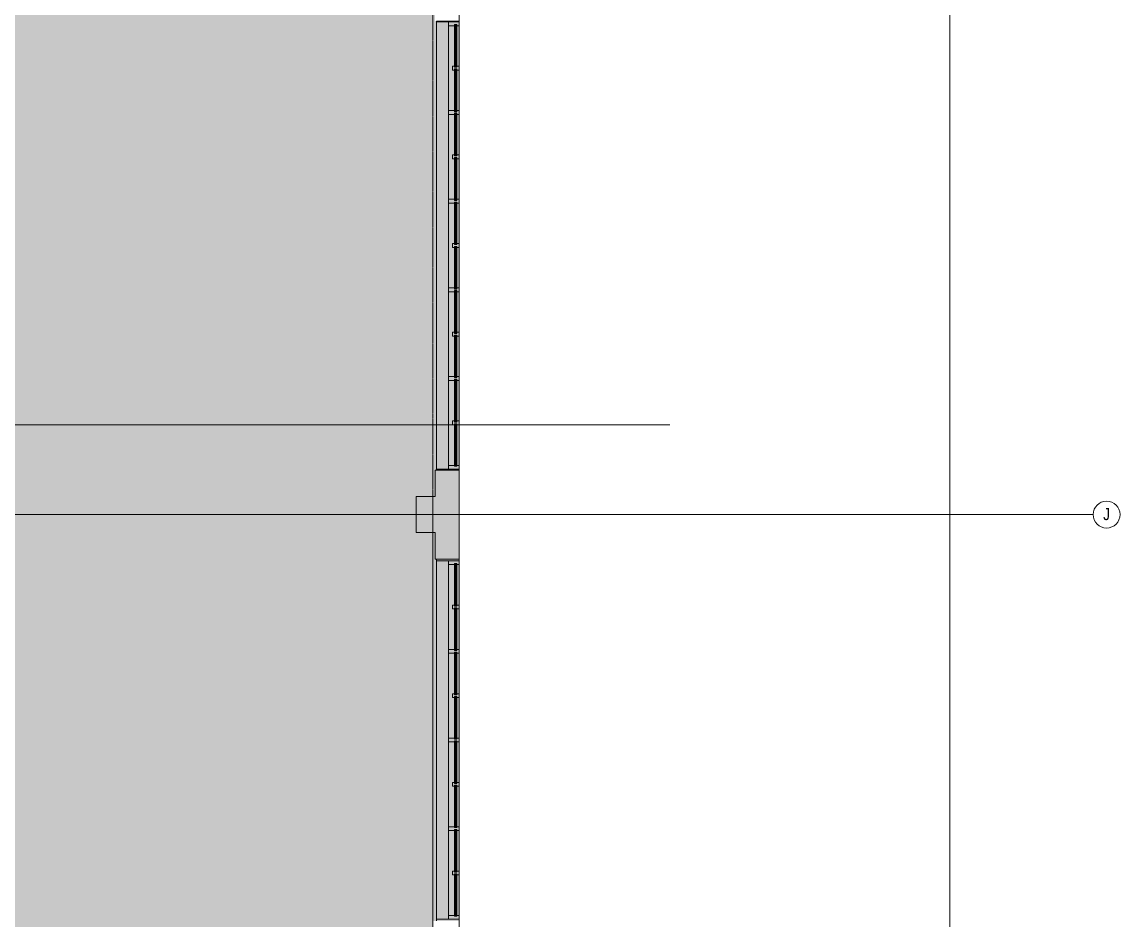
# Model space of a CAD drawing. Header units: inches. Extents: x -4451 to 2809, y -40 to 2719.
# Drawn here: x -627 to 107, y 1084 to 1684 of the extents above; entities that cross this region are included whole.
import ezdxf

# ---------------------------------------------------------------- set-up
doc = ezdxf.new("R2010")
doc.units = ezdxf.units.IN
doc.header["$MEASUREMENT"] = 0
doc.linetypes.add('IMPORT-CENTER2', pattern=[1.6875, 1.125, -0.1875, 0.1875, -0.1875])
doc.linetypes.add('IMPORT-CENTER2 _2_', pattern=[1.125, 0.75, -0.125, 0.125, -0.125])
for name, color, linetype, lineweight in [('7th Floor_dwg', 8, 'Continuous', 9), ('A-Bldg-Patt', 7, 'Continuous', 9), ('A-DETL-GENF', 92, 'Continuous', 9), ('A-DETL-THIN', 151, 'Continuous', 9), ('A-Glaz-Bldg', 7, 'Continuous', 9), ('A-Grid', 7, 'IMPORT-CENTER2', 9), ('A-Grid-Iden', 7, 'Continuous', 9), ('A-Wall-Bldg', 7, 'Continuous', 9), ('A-WALL-PATT', 111, 'Continuous', 18), ('core model_dwg', 8, 'Continuous', 9)]:
    doc.layers.add(name, color=color, linetype=linetype, lineweight=lineweight)
doc.styles.add('Arial', font='arial.ttf', dxfattribs={"width": 0.8, "height": 8})

# ---------------------------------------------------------------- blocks, each defined once
blk = doc.blocks.new('7th Floor_dwg-6970059-Level 07 DEMOLITION PLAN')
at = {"layer": 'A-Bldg-Patt'}
blk.add_hatch(color=256, dxfattribs=at).paths.add_polyline_path([(-334.47, 1325.08), (-334.47, 1384.71), (-350.47, 1384.71), (-350.47, 1366.9), (-363.09, 1366.9), (-363.09, 1342.9), (-350.47, 1342.9), (-350.47, 1325.08)], flags=0)
at = {"layer": 'A-Glaz-Bldg'}
for p, q in [((-349.47, 1385.34), (-349.47, 1684.46)), ((-341.47, 1387.83), (-341.47, 1681.97)), ((-337.09, 1682.72), (-337.09, 1654.12)), ((-336.34, 1682.72), (-336.34, 1654.12)), ((-334.47, 1385.34), (-334.47, 1684.46)), ((-337.09, 1624.39), (-337.09, 1652.99)), ((-336.34, 1624.39), (-336.34, 1652.99)), ((-337.09, 1623.39), (-337.09, 1594.79)), ((-336.34, 1623.39), (-336.34, 1594.79)), ((-337.09, 1565.07), (-337.09, 1593.67)), ((-336.34, 1565.07), (-336.34, 1593.67)), ((-337.09, 1535.47), (-337.09, 1564)), ((-336.34, 1535.47), (-336.34, 1564)), ((-337.09, 1505.74), (-337.09, 1534.34)), ((-336.34, 1505.74), (-336.34, 1534.34)), ((-337.09, 1476.14), (-337.09, 1504.74)), ((-336.34, 1476.14), (-336.34, 1504.74)), ((-337.09, 1446.66), (-337.09, 1475.01)), ((-336.34, 1446.66), (-336.34, 1475.01)), ((-337.09, 1416.81), (-337.09, 1445.41)), ((-336.34, 1416.81), (-336.34, 1445.41)), ((-337.09, 1387.33), (-337.09, 1415.68)), ((-336.34, 1387.33), (-336.34, 1415.68)), ((-349.47, 1084.18), (-349.47, 1323.99)), ((-341.47, 1086.68), (-341.47, 1321.49)), ((-337.09, 1322.24), (-337.09, 1293.64)), ((-336.34, 1322.24), (-336.34, 1293.64)), ((-334.47, 1084.18), (-334.47, 1323.99)), ((-337.09, 1263.91), (-337.09, 1292.51)), ((-336.34, 1263.91), (-336.34, 1292.51)), ((-337.09, 1234.31), (-337.09, 1262.85)), ((-336.34, 1234.31), (-336.34, 1262.85)), ((-337.09, 1204.58), (-337.09, 1233.18)), ((-336.34, 1204.58), (-336.34, 1233.18)), ((-337.09, 1174.98), (-337.09, 1203.58)), ((-336.34, 1174.98), (-336.34, 1203.58)), ((-337.09, 1145.51), (-337.09, 1173.86)), ((-336.34, 1145.51), (-336.34, 1173.86)), ((-337.09, 1115.66), (-337.09, 1144.26)), ((-336.34, 1115.66), (-336.34, 1144.26)), ((-337.09, 1086.18), (-337.09, 1114.53)), ((-336.34, 1086.18), (-336.34, 1114.53))]:
    blk.add_line(p, q, dxfattribs=at)
at = {"layer": 'A-Glaz-Bldg', "flags": 128}
for points in [[(-334.47, 1681.97), (-334.47, 1684.47), (-341.47, 1684.47), (-341.47, 1681.97), (-337.47, 1681.97)], [(-335.97, 1654.12), (-335.97, 1682.72), (-337.47, 1682.72), (-337.47, 1654.12)], [(-334.47, 1387.83), (-334.47, 1681.97), (-335.97, 1681.97)], [(-337.47, 1652.26), (-337.47, 1652.99), (-335.97, 1652.99), (-335.97, 1652.31), (-334.47, 1652.31), (-334.47, 1654.81), (-335.97, 1654.81), (-335.97, 1654.12), (-337.47, 1654.12), (-337.47, 1654.81), (-338.88, 1654.81), (-338.88, 1652.31), (-337.47, 1652.31)], [(-335.97, 1652.99), (-335.97, 1624.39), (-337.47, 1624.39), (-337.47, 1652.99)], [(-337.47, 1625.14), (-341.47, 1625.14), (-341.47, 1622.64), (-337.47, 1622.64), (-337.47, 1623.33), (-335.97, 1623.33), (-335.97, 1622.64), (-334.47, 1622.64), (-334.47, 1625.14), (-335.97, 1625.14)], [(-335.97, 1594.79), (-335.97, 1623.39), (-337.47, 1623.39), (-337.47, 1594.79)], [(-337.47, 1592.93), (-337.47, 1593.67), (-335.97, 1593.67), (-335.97, 1592.98), (-334.47, 1592.98), (-334.47, 1595.48), (-335.97, 1595.48), (-335.97, 1594.79), (-337.47, 1594.79), (-337.47, 1595.48), (-338.88, 1595.48), (-338.88, 1592.98), (-337.47, 1592.98)], [(-335.97, 1593.67), (-335.97, 1565.07), (-337.47, 1565.07), (-337.47, 1593.67)], [(-337.47, 1565.82), (-341.47, 1565.82), (-341.47, 1563.32), (-337.47, 1563.32), (-337.47, 1564), (-335.97, 1564), (-335.97, 1563.32), (-334.47, 1563.32), (-334.47, 1565.82), (-335.97, 1565.82)], [(-335.97, 1564), (-335.97, 1535.47), (-337.47, 1535.47), (-337.47, 1564)], [(-337.47, 1533.65), (-338.88, 1533.65), (-338.88, 1536.15), (-337.47, 1536.15)], [(-337.47, 1536.2), (-337.47, 1535.47), (-335.97, 1535.47), (-335.97, 1536.15), (-334.47, 1536.15), (-334.47, 1533.65), (-335.97, 1533.65), (-335.97, 1534.34), (-337.47, 1534.34), (-337.47, 1533.61)], [(-335.97, 1534.34), (-335.97, 1505.74), (-337.47, 1505.74), (-337.47, 1534.34)], [(-337.47, 1506.49), (-341.47, 1506.49), (-341.47, 1503.99), (-337.47, 1503.99)], [(-335.97, 1503.99), (-334.47, 1503.99), (-334.47, 1506.49), (-335.97, 1506.49)], [(-337.47, 1476.87), (-337.47, 1476.14), (-337.47, 1504.74), (-335.97, 1504.74), (-335.97, 1476.14), (-337.47, 1476.14)], [(-337.47, 1474.32), (-338.88, 1474.32), (-338.88, 1476.82), (-337.47, 1476.82)], [(-337.47, 1474.28), (-337.47, 1475.01), (-335.97, 1475.01), (-335.97, 1474.32), (-334.47, 1474.32), (-334.47, 1476.82), (-335.97, 1476.82), (-335.97, 1476.14)], [(-335.97, 1475.01), (-335.97, 1446.66), (-337.47, 1446.66), (-337.47, 1475.01)], [(-337.47, 1447.16), (-341.47, 1447.16), (-341.47, 1444.66), (-337.47, 1444.66)], [(-335.97, 1444.66), (-334.47, 1444.66), (-334.47, 1447.16), (-335.97, 1447.16)], [(-337.47, 1417.54), (-337.47, 1416.81), (-337.47, 1445.41), (-335.97, 1445.41), (-335.97, 1416.81), (-337.47, 1416.81)], [(-337.47, 1415), (-338.88, 1415), (-338.88, 1417.5), (-337.47, 1417.5)], [(-337.47, 1414.95), (-337.47, 1415.68), (-335.97, 1415.68), (-335.97, 1415), (-334.47, 1415), (-334.47, 1417.5), (-335.97, 1417.5), (-335.97, 1416.81)], [(-335.97, 1415.68), (-335.97, 1387.33), (-337.47, 1387.33), (-337.47, 1415.68)], [(-335.97, 1387.83), (-334.47, 1387.83), (-334.47, 1385.33), (-341.47, 1385.33), (-341.47, 1387.83), (-337.47, 1387.83)], [(-334.47, 1321.49), (-334.47, 1323.99), (-341.47, 1323.99), (-341.47, 1321.49), (-337.47, 1321.49)], [(-335.97, 1293.64), (-335.97, 1322.24), (-337.47, 1322.24), (-337.47, 1293.64)], [(-334.47, 1086.68), (-334.47, 1321.49), (-335.97, 1321.49)], [(-337.47, 1291.83), (-338.88, 1291.83), (-338.88, 1294.33), (-337.47, 1294.33), (-337.47, 1293.64), (-335.97, 1293.64), (-335.97, 1294.33), (-334.47, 1294.33), (-334.47, 1291.83), (-335.97, 1291.83), (-335.97, 1292.51), (-337.47, 1292.51), (-337.47, 1291.78)], [(-335.97, 1292.51), (-335.97, 1263.91), (-337.47, 1263.91), (-337.47, 1292.51)], [(-337.47, 1264.66), (-341.47, 1264.66), (-341.47, 1262.16), (-337.47, 1262.16), (-337.47, 1262.85), (-335.97, 1262.85), (-335.97, 1262.16), (-334.47, 1262.16), (-334.47, 1264.66), (-335.97, 1264.66)], [(-335.97, 1262.85), (-335.97, 1234.31), (-337.47, 1234.31), (-337.47, 1262.85)], [(-337.47, 1232.5), (-338.88, 1232.5), (-338.88, 1235), (-337.47, 1235)], [(-337.47, 1235.04), (-337.47, 1234.31), (-335.97, 1234.31), (-335.97, 1235), (-334.47, 1235), (-334.47, 1232.5), (-335.97, 1232.5), (-335.97, 1233.18), (-337.47, 1233.18), (-337.47, 1232.45)], [(-335.97, 1233.18), (-335.97, 1204.58), (-337.47, 1204.58), (-337.47, 1233.18)], [(-337.47, 1205.33), (-341.47, 1205.33), (-341.47, 1202.83), (-337.47, 1202.83)], [(-335.97, 1202.83), (-334.47, 1202.83), (-334.47, 1205.33), (-335.97, 1205.33)], [(-337.47, 1175.71), (-337.47, 1174.98), (-337.47, 1203.58), (-335.97, 1203.58), (-335.97, 1174.98), (-337.47, 1174.98)], [(-337.47, 1173.17), (-338.88, 1173.17), (-338.88, 1175.67), (-337.47, 1175.67)], [(-337.47, 1173.12), (-337.47, 1173.86), (-335.97, 1173.86), (-335.97, 1173.17), (-334.47, 1173.17), (-334.47, 1175.67), (-335.97, 1175.67), (-335.97, 1174.98)], [(-335.97, 1173.86), (-335.97, 1145.51), (-337.47, 1145.51), (-337.47, 1173.86)], [(-337.47, 1146.01), (-341.47, 1146.01), (-341.47, 1143.51), (-337.47, 1143.51)], [(-335.97, 1143.51), (-334.47, 1143.51), (-334.47, 1146.01), (-335.97, 1146.01)], [(-337.47, 1116.39), (-337.47, 1115.66), (-337.47, 1144.26), (-335.97, 1144.26), (-335.97, 1115.66), (-337.47, 1115.66)], [(-337.47, 1113.84), (-338.88, 1113.84), (-338.88, 1116.34), (-337.47, 1116.34)], [(-337.47, 1113.8), (-337.47, 1114.53), (-335.97, 1114.53), (-335.97, 1113.84), (-334.47, 1113.84), (-334.47, 1116.34), (-335.97, 1116.34), (-335.97, 1115.66)], [(-335.97, 1114.53), (-335.97, 1086.18), (-337.47, 1086.18), (-337.47, 1114.53)], [(-335.97, 1086.68), (-334.47, 1086.68), (-334.47, 1084.18), (-341.47, 1084.18), (-341.47, 1086.68), (-337.47, 1086.68)]]:
    blk.add_lwpolyline(points, dxfattribs=at)
at = {"layer": 'A-Grid'}
for p, q in [((-6.47, 1037.9), (-6.47, 2341.04)), ((-352.09, 1366.9), (-352.09, 1702.9)), ((-193.7, 1414.9), (-733.72, 1414.9)), ((-352.09, 1342.9), (-352.09, 1366.9)), ((-363.09, 1354.9), (-672.38, 1354.9)), ((-334.47, 1354.9), (-363.09, 1354.9)), ((89.38, 1354.9), (-334.47, 1354.9)), ((-352.09, 1083.08), (-352.09, 1342.9))]:
    blk.add_line(p, q, dxfattribs=at)
at = {"layer": 'A-Grid-Iden'}
blk.add_circle((98.38, 1354.9), 9, dxfattribs=at)
at = {"layer": 'A-Wall-Bldg'}
for p, q in [((-334.47, 1384.71), (-350.47, 1384.71)), ((-350.47, 1384.71), (-350.47, 1366.9)), ((-350.47, 1366.9), (-350.47, 1384.71)), ((-350.47, 1384.71), (-334.47, 1384.71)), ((-349.47, 1384.71), (-334.47, 1384.71)), ((-334.47, 1384.71), (-334.47, 1385.34)), ((-334.47, 1384.71), (-334.47, 1325.08)), ((-363.09, 1342.9), (-363.09, 1366.9)), ((-363.09, 1366.9), (-350.47, 1366.9)), ((-363.09, 1366.9), (-363.09, 1342.9)), ((-350.47, 1342.9), (-363.09, 1342.9)), ((-350.47, 1342.9), (-350.47, 1325.08)), ((-350.47, 1325.08), (-350.47, 1342.9)), ((-350.47, 1325.08), (-334.47, 1325.08)), ((-334.47, 1325.08), (-350.47, 1325.08)), ((-334.47, 1325.08), (-349.47, 1325.08)), ((-349.47, 1325.08), (-349.47, 1323.99))]:
    blk.add_line(p, q, dxfattribs=at)
at = {"layer": 'A-Wall-Bldg', "flags": 128}
blk.add_lwpolyline([(-334.47, 1384.71), (-334.47, 1325.08), (-350.47, 1325.08), (-350.47, 1342.9), (-363.09, 1342.9), (-363.09, 1366.9), (-350.47, 1366.9), (-350.47, 1384.71)], close=True, dxfattribs=at)
for points in [[(-363.09, 1342.9), (-350.47, 1342.9), (-350.47, 1325.08), (-334.47, 1325.08), (-334.47, 1384.71)], [(-334.47, 1325.08), (-334.47, 1384.71), (-350.47, 1384.71), (-350.47, 1366.9), (-363.09, 1366.9)], [(-334.47, 1385.34), (-349.47, 1385.34), (-349.47, 1384.71)], [(-350.47, 1366.9), (-363.09, 1366.9), (-363.09, 1342.9), (-350.47, 1342.9)], [(-349.47, 1323.99), (-334.47, 1323.99), (-334.47, 1325.08)], [(-334.47, 1083.08), (-334.47, 1084.18), (-349.47, 1084.18), (-349.47, 1083.08)]]:
    blk.add_lwpolyline(points, dxfattribs=at)
at = {"layer": 'A-WALL-PATT', "color": 7, "lineweight": 9}
for p, q in [((-349.47, 1684.46), (-334.47, 1684.46)), ((-349.47, 1385.34), (-334.47, 1385.34)), ((-349.47, 1384.71), (-334.47, 1384.71)), ((-349.47, 1325.08), (-334.47, 1325.08)), ((-349.47, 1323.99), (-334.47, 1323.99)), ((-349.47, 1084.18), (-334.47, 1084.18))]:
    blk.add_line(p, q, dxfattribs=at)
at = {"layer": 'A-Grid-Iden', "insert": (98.38, 1359.19), "char_height": 8, "width": 5.2887, "attachment_point": 2, "line_spacing_factor": 0.941778, "style": 'Arial'}
blk.add_mtext('J', dxfattribs=at)
blk = doc.blocks.new('core model_dwg_1300 Eye - 5th Floor-6996771-Level 07 DEMOLITION PLAN')
at = {"layer": 'A-Glaz-Bldg'}
for p, q in [((-349.47, 1385.34), (-349.47, 1684.46)), ((-341.47, 1387.83), (-341.47, 1681.97)), ((-337.09, 1682.72), (-337.09, 1654.12)), ((-336.34, 1682.72), (-336.34, 1654.12)), ((-334.47, 1385.34), (-334.47, 1684.46)), ((-337.09, 1624.39), (-337.09, 1652.99)), ((-336.34, 1624.39), (-336.34, 1652.99)), ((-337.09, 1623.39), (-337.09, 1594.79)), ((-336.34, 1623.39), (-336.34, 1594.79)), ((-337.09, 1565.07), (-337.09, 1593.67)), ((-336.34, 1565.07), (-336.34, 1593.67)), ((-337.09, 1535.47), (-337.09, 1564)), ((-336.34, 1535.47), (-336.34, 1564)), ((-337.09, 1505.74), (-337.09, 1534.34)), ((-336.34, 1505.74), (-336.34, 1534.34)), ((-337.09, 1476.14), (-337.09, 1504.74)), ((-336.34, 1476.14), (-336.34, 1504.74)), ((-337.09, 1446.66), (-337.09, 1475.01)), ((-336.34, 1446.66), (-336.34, 1475.01)), ((-337.09, 1416.81), (-337.09, 1445.41)), ((-336.34, 1416.81), (-336.34, 1445.41)), ((-337.09, 1387.33), (-337.09, 1415.68)), ((-336.34, 1387.33), (-336.34, 1415.68)), ((-349.47, 1084.18), (-349.47, 1323.99)), ((-341.47, 1086.68), (-341.47, 1321.49)), ((-337.09, 1322.24), (-337.09, 1293.64)), ((-336.34, 1322.24), (-336.34, 1293.64)), ((-334.47, 1084.18), (-334.47, 1323.99)), ((-337.09, 1263.91), (-337.09, 1292.51)), ((-336.34, 1263.91), (-336.34, 1292.51)), ((-337.09, 1234.31), (-337.09, 1262.85)), ((-336.34, 1234.31), (-336.34, 1262.85)), ((-337.09, 1204.58), (-337.09, 1233.18)), ((-336.34, 1204.58), (-336.34, 1233.18)), ((-337.09, 1174.98), (-337.09, 1203.58)), ((-336.34, 1174.98), (-336.34, 1203.58)), ((-337.09, 1145.51), (-337.09, 1173.86)), ((-336.34, 1145.51), (-336.34, 1173.86)), ((-337.09, 1115.66), (-337.09, 1144.26)), ((-336.34, 1115.66), (-336.34, 1144.26)), ((-337.09, 1086.18), (-337.09, 1114.53)), ((-336.34, 1086.18), (-336.34, 1114.53))]:
    blk.add_line(p, q, dxfattribs=at)
at = {"layer": 'A-Glaz-Bldg', "flags": 128}
for points in [[(-334.47, 1681.97), (-334.47, 1684.47), (-341.47, 1684.47), (-341.47, 1681.97), (-337.47, 1681.97)], [(-335.97, 1654.12), (-335.97, 1682.72), (-337.47, 1682.72), (-337.47, 1654.12)], [(-334.47, 1387.83), (-334.47, 1681.97), (-335.97, 1681.97)], [(-337.47, 1652.26), (-337.47, 1652.99), (-335.97, 1652.99), (-335.97, 1652.31), (-334.47, 1652.31), (-334.47, 1654.81), (-335.97, 1654.81), (-335.97, 1654.12), (-337.47, 1654.12), (-337.47, 1654.81), (-338.88, 1654.81), (-338.88, 1652.31), (-337.47, 1652.31)], [(-335.97, 1652.99), (-335.97, 1624.39), (-337.47, 1624.39), (-337.47, 1652.99)], [(-337.47, 1625.14), (-341.47, 1625.14), (-341.47, 1622.64), (-337.47, 1622.64), (-337.47, 1623.33), (-335.97, 1623.33), (-335.97, 1622.64), (-334.47, 1622.64), (-334.47, 1625.14), (-335.97, 1625.14)], [(-335.97, 1594.79), (-335.97, 1623.39), (-337.47, 1623.39), (-337.47, 1594.79)], [(-337.47, 1592.98), (-338.88, 1592.98), (-338.88, 1595.48), (-337.47, 1595.48), (-337.47, 1594.79), (-335.97, 1594.79), (-335.97, 1595.48), (-334.47, 1595.48), (-334.47, 1592.98), (-335.97, 1592.98), (-335.97, 1593.67), (-337.47, 1593.67), (-337.47, 1592.93)], [(-335.97, 1593.67), (-335.97, 1565.07), (-337.47, 1565.07), (-337.47, 1593.67)], [(-337.47, 1565.82), (-341.47, 1565.82), (-341.47, 1563.32), (-337.47, 1563.32), (-337.47, 1564), (-335.97, 1564), (-335.97, 1563.32), (-334.47, 1563.32), (-334.47, 1565.82), (-335.97, 1565.82)], [(-335.97, 1564), (-335.97, 1535.47), (-337.47, 1535.47), (-337.47, 1564)], [(-337.47, 1533.65), (-338.88, 1533.65), (-338.88, 1536.15), (-337.47, 1536.15)], [(-337.47, 1536.2), (-337.47, 1535.47), (-335.97, 1535.47), (-335.97, 1536.15), (-334.47, 1536.15), (-334.47, 1533.65), (-335.97, 1533.65), (-335.97, 1534.34), (-337.47, 1534.34), (-337.47, 1533.61)], [(-335.97, 1534.34), (-335.97, 1505.74), (-337.47, 1505.74), (-337.47, 1534.34)], [(-337.47, 1506.49), (-341.47, 1506.49), (-341.47, 1503.99), (-337.47, 1503.99)], [(-335.97, 1503.99), (-334.47, 1503.99), (-334.47, 1506.49), (-335.97, 1506.49)], [(-337.47, 1476.87), (-337.47, 1476.14), (-337.47, 1504.74), (-335.97, 1504.74), (-335.97, 1476.14), (-337.47, 1476.14)], [(-337.47, 1474.32), (-338.88, 1474.32), (-338.88, 1476.82), (-337.47, 1476.82)], [(-337.47, 1474.28), (-337.47, 1475.01), (-335.97, 1475.01), (-335.97, 1474.32), (-334.47, 1474.32), (-334.47, 1476.82), (-335.97, 1476.82), (-335.97, 1476.14)], [(-335.97, 1475.01), (-335.97, 1446.66), (-337.47, 1446.66), (-337.47, 1475.01)], [(-337.47, 1447.16), (-341.47, 1447.16), (-341.47, 1444.66), (-337.47, 1444.66)], [(-335.97, 1444.66), (-334.47, 1444.66), (-334.47, 1447.16), (-335.97, 1447.16)], [(-337.47, 1417.54), (-337.47, 1416.81), (-337.47, 1445.41), (-335.97, 1445.41), (-335.97, 1416.81), (-337.47, 1416.81)], [(-337.47, 1415), (-338.88, 1415), (-338.88, 1417.5), (-337.47, 1417.5)], [(-337.47, 1414.95), (-337.47, 1415.68), (-335.97, 1415.68), (-335.97, 1415), (-334.47, 1415), (-334.47, 1417.5), (-335.97, 1417.5), (-335.97, 1416.81)], [(-335.97, 1415.68), (-335.97, 1387.33), (-337.47, 1387.33), (-337.47, 1415.68)], [(-335.97, 1387.83), (-334.47, 1387.83), (-334.47, 1385.33), (-341.47, 1385.33), (-341.47, 1387.83), (-337.47, 1387.83)], [(-334.47, 1321.49), (-334.47, 1323.99), (-341.47, 1323.99), (-341.47, 1321.49), (-337.47, 1321.49)], [(-335.97, 1293.64), (-335.97, 1322.24), (-337.47, 1322.24), (-337.47, 1293.64)], [(-334.47, 1086.68), (-334.47, 1321.49), (-335.97, 1321.49)], [(-337.47, 1291.78), (-337.47, 1292.51), (-335.97, 1292.51), (-335.97, 1291.83), (-334.47, 1291.83), (-334.47, 1294.33), (-335.97, 1294.33), (-335.97, 1293.64), (-337.47, 1293.64), (-337.47, 1294.33), (-338.88, 1294.33), (-338.88, 1291.83), (-337.47, 1291.83)], [(-335.97, 1292.51), (-335.97, 1263.91), (-337.47, 1263.91), (-337.47, 1292.51)], [(-337.47, 1264.66), (-341.47, 1264.66), (-341.47, 1262.16), (-337.47, 1262.16), (-337.47, 1262.85), (-335.97, 1262.85), (-335.97, 1262.16), (-334.47, 1262.16), (-334.47, 1264.66), (-335.97, 1264.66)], [(-335.97, 1262.85), (-335.97, 1234.31), (-337.47, 1234.31), (-337.47, 1262.85)], [(-337.47, 1232.5), (-338.88, 1232.5), (-338.88, 1235), (-337.47, 1235)], [(-337.47, 1235.04), (-337.47, 1234.31), (-335.97, 1234.31), (-335.97, 1235), (-334.47, 1235), (-334.47, 1232.5), (-335.97, 1232.5), (-335.97, 1233.18), (-337.47, 1233.18), (-337.47, 1232.45)], [(-335.97, 1233.18), (-335.97, 1204.58), (-337.47, 1204.58), (-337.47, 1233.18)], [(-337.47, 1205.33), (-341.47, 1205.33), (-341.47, 1202.83), (-337.47, 1202.83)], [(-335.97, 1202.83), (-334.47, 1202.83), (-334.47, 1205.33), (-335.97, 1205.33)], [(-337.47, 1175.71), (-337.47, 1174.98), (-337.47, 1203.58), (-335.97, 1203.58), (-335.97, 1174.98), (-337.47, 1174.98)], [(-337.47, 1173.17), (-338.88, 1173.17), (-338.88, 1175.67), (-337.47, 1175.67)], [(-337.47, 1173.12), (-337.47, 1173.86), (-335.97, 1173.86), (-335.97, 1173.17), (-334.47, 1173.17), (-334.47, 1175.67), (-335.97, 1175.67), (-335.97, 1174.98)], [(-335.97, 1173.86), (-335.97, 1145.51), (-337.47, 1145.51), (-337.47, 1173.86)], [(-337.47, 1146.01), (-341.47, 1146.01), (-341.47, 1143.51), (-337.47, 1143.51)], [(-335.97, 1143.51), (-334.47, 1143.51), (-334.47, 1146.01), (-335.97, 1146.01)], [(-337.47, 1116.39), (-337.47, 1115.66), (-337.47, 1144.26), (-335.97, 1144.26), (-335.97, 1115.66), (-337.47, 1115.66)], [(-337.47, 1113.84), (-338.88, 1113.84), (-338.88, 1116.34), (-337.47, 1116.34)], [(-337.47, 1113.8), (-337.47, 1114.53), (-335.97, 1114.53), (-335.97, 1113.84), (-334.47, 1113.84), (-334.47, 1116.34), (-335.97, 1116.34), (-335.97, 1115.66)], [(-335.97, 1114.53), (-335.97, 1086.18), (-337.47, 1086.18), (-337.47, 1114.53)], [(-335.97, 1086.68), (-334.47, 1086.68), (-334.47, 1084.18), (-341.47, 1084.18), (-341.47, 1086.68), (-337.47, 1086.68)]]:
    blk.add_lwpolyline(points, dxfattribs=at)
at = {"layer": 'A-Grid', "linetype": 'IMPORT-CENTER2 _2_'}
for p, q in [((-352.09, 862.21), (-352.09, 2341.04)), ((-6.47, 1037.9), (-6.47, 2341.04)), ((-193.7, 1414.9), (-733.72, 1414.9)), ((89.38, 1354.9), (-672.38, 1354.9))]:
    blk.add_line(p, q, dxfattribs=at)
at = {"layer": 'A-Grid-Iden'}
blk.add_circle((98.38, 1354.9), 9, dxfattribs=at)
at = {"layer": 'A-Wall-Bldg'}
for p, q in [((-334.47, 1384.71), (-350.47, 1384.71)), ((-350.47, 1384.71), (-350.47, 1366.9)), ((-334.47, 1384.71), (-334.47, 1325.08)), ((-363.09, 1366.9), (-363.09, 1342.9)), ((-363.09, 1342.9), (-350.47, 1342.9)), ((-350.47, 1342.9), (-350.47, 1325.08)), ((-350.47, 1325.08), (-334.47, 1325.08)), ((-334.47, 1325.08), (-350.47, 1325.08))]:
    blk.add_line(p, q, dxfattribs=at)
at = {"layer": 'A-Wall-Bldg', "flags": 128}
for points in [[(-349.47, 1684.46), (-334.47, 1684.46), (-334.47, 1685.08), (-349.47, 1685.08)], [(-334.47, 1385.34), (-349.47, 1385.34), (-349.47, 1384.71), (-334.47, 1384.71)], [(-349.47, 1323.99), (-334.47, 1323.99), (-334.47, 1325.08), (-349.47, 1325.08)]]:
    blk.add_lwpolyline(points, close=True, dxfattribs=at)
for points in [[(-363.09, 1366.9), (-350.47, 1366.9), (-350.47, 1384.71)], [(-350.47, 1384.71), (-334.47, 1384.71), (-334.47, 1325.08)], [(-350.47, 1366.9), (-363.09, 1366.9), (-363.09, 1342.9)], [(-350.47, 1325.08), (-350.47, 1342.9), (-363.09, 1342.9)]]:
    blk.add_lwpolyline(points, dxfattribs=at)
at = {"layer": 'A-WALL-PATT', "color": 7, "lineweight": 9}
for p, q in [((-334.47, 1684.46), (-349.47, 1684.46)), ((-349.47, 1385.34), (-334.47, 1385.34)), ((-334.47, 1384.71), (-349.47, 1384.71)), ((-349.47, 1325.08), (-334.47, 1325.08)), ((-334.47, 1323.99), (-349.47, 1323.99))]:
    blk.add_line(p, q, dxfattribs=at)
at = {"layer": 'A-Grid-Iden', "insert": (98.38, 1359.19), "char_height": 8, "width": 5.2887, "attachment_point": 2, "line_spacing_factor": 0.941778, "style": 'Arial'}
blk.add_mtext('J', dxfattribs=at)
blk = doc.blocks.new('core model_dwg-6996768-Level 07 DEMOLITION PLAN')
blk.add_blockref('core model_dwg_1300 Eye - 5th Floor-6996771-Level 07 DEMOLITION PLAN', (0, 0))

msp = doc.modelspace()

# ---------------------------------------------------------------- hatches: boundary and pattern name
at = {"layer": 'A-DETL-GENF'}
h = msp.add_hatch(color=9, dxfattribs=at)
h.paths.add_polyline_path([(-46.99, 364.9), (17.53, 364.9), (17.53, 682.08), (1.53, 682.08), (1.53, 699.9), (-11.09, 699.9), (-11.09, 723.9), (1.53, 723.9), (1.53, 741.71), (17.53, 741.71), (17.53, 1043.71), (-295.09, 1043.71), (-295.09, 1026.58), (-295.24, 1026.23), (-295.59, 1026.08), (-336.59, 1026.08), (-336.59, 1010.58), (-367.41, 1010.58), (-367.41, 1041.58), (-352.09, 1041.58), (-352.09, 1083.08), (-334.47, 1083.08), (-334.47, 1325.08), (-350.47, 1325.08), (-350.47, 1342.9), (-363.09, 1342.9), (-363.09, 1366.9), (-350.47, 1366.9), (-350.47, 1384.71), (-334.47, 1384.71), (-334.47, 1685.08), (-350.47, 1685.08), (-350.47, 1702.9), (-363.09, 1702.9), (-363.09, 1726.9), (-350.47, 1726.9), (-350.47, 1744.71), (-334.47, 1744.71), (-334.47, 2045.08), (-350.47, 2045.08), (-350.47, 2067.08), (-364.09, 2067.08), (-364.09, 2080.71), (-387.53, 2080.71), (-387.53, 2096.71), (-687.9, 2096.71), (-687.9, 1934.23), (-653.72, 1934.23), (-653.72, 1008.9), (-717.72, 1008.9), (-717.72, 1012.9), (-657.72, 1012.9), (-657.72, 1930.23), (-691.9, 1930.23), (-691.9, 2080.71), (-705.72, 2080.71), (-705.72, 2068.08), (-729.72, 2068.08), (-729.72, 2080.71), (-747.53, 2080.71), (-747.53, 2096.71), (-1047.9, 2096.71), (-1047.9, 2080.71), (-1065.72, 2080.71), (-1065.72, 2068.08), (-1089.72, 2068.08), (-1089.72, 2080.71), (-1107.53, 2080.71), (-1107.53, 2096.71), (-1414.47, 2096.71), (-1414.47, 2080.71), (-1437.9, 2080.71), (-1437.9, 2061.08), (-1467.53, 2061.08), (-1467.53, 1854.9), (-2127.9, 1854.9), (-2127.9, 2061.08), (-2157.53, 2061.08), (-2157.53, 2080.71), (-2180.97, 2080.71), (-2180.97, 2096.71), (-2487.9, 2096.71), (-2487.9, 2080.71), (-2505.72, 2080.71), (-2505.72, 2068.08), (-2529.72, 2068.08), (-2529.72, 2080.71), (-2547.53, 2080.71), (-2547.53, 2096.71), (-2860.09, 2096.71), (-2860.09, 2260.21), (-3613.29, 2260.21), (-3613.29, 1886.27), (-3565.29, 1886.27), (-3565.29, 1702.15), (-3538.29, 1702.15), (-3538.29, 1641.65), (-3565.29, 1641.65), (-3565.29, 1462.15), (-3538.29, 1462.15), (-3538.29, 1401.65), (-3565.29, 1401.65), (-3565.29, 1222.15), (-3538.29, 1222.15), (-3538.29, 1161.65), (-3565.29, 1161.65), (-3565.29, 982.15), (-3538.29, 982.15), (-3538.29, 921.65), (-3565.29, 921.65), (-3565.29, 737.52), (-3613.29, 737.52), (-3613.29, 364.9), (-3212.09, 364.9), (-3212.09, 412.9), (-3027.97, 412.9), (-3027.97, 439.9), (-2967.47, 439.9), (-2967.47, 412.9), (-2787.97, 412.9), (-2787.97, 439.9), (-2727.47, 439.9), (-2727.47, 412.9), (-2547.97, 412.9), (-2547.97, 439.9), (-2487.47, 439.9), (-2487.47, 412.9), (-2307.97, 412.9), (-2307.97, 439.9), (-2247.47, 439.9), (-2247.47, 412.9), (-2067.97, 412.9), (-2067.97, 439.9), (-2007.47, 439.9), (-2007.47, 412.9), (-1827.97, 412.9), (-1827.97, 439.9), (-1767.47, 439.9), (-1767.47, 412.9), (-1587.97, 412.9), (-1587.97, 439.9), (-1527.47, 439.9), (-1527.47, 412.9), (-1347.97, 412.9), (-1347.97, 439.9), (-1287.47, 439.9), (-1287.47, 412.9), (-1107.97, 412.9), (-1107.97, 439.9), (-1047.47, 439.9), (-1047.47, 412.9), (-867.97, 412.9), (-867.97, 439.9), (-807.47, 439.9), (-807.47, 412.9), (-627.97, 412.9), (-627.97, 439.9), (-567.47, 439.9), (-567.47, 412.9), (-383.34, 412.9), (-383.34, 364.9), (-48.49, 364.9)], flags=0)
h.paths.add_polyline_path([(-3584.77, 369.4), (-3608.77, 369.4), (-3608.77, 393.4), (-3584.77, 393.4), (-3584.77, 378.52)], flags=0)
h.paths.add_polyline_path([(-10.97, 376.27), (-10.97, 400.27), (13.03, 400.27), (13.03, 376.27)], flags=0)
h.paths.add_polyline_path([(-345.72, 378.52), (-369.72, 378.52), (-369.72, 429.9), (-345.72, 429.9), (-345.72, 408.39)], flags=0)
h.paths.add_polyline_path([(-3249.72, 378.52), (-3249.72, 429.9), (-3225.72, 429.9), (-3225.72, 378.52)], flags=0)
h.paths.add_polyline_path([(-3599.66, 699.9), (-3599.66, 723.9), (-3548.29, 723.9), (-3548.29, 699.9), (-3570.14, 699.9)], flags=0)
h.paths.add_polyline_path([(-345.72, 778.9), (-369.72, 778.9), (-369.72, 802.9), (-345.72, 802.9)], flags=0)
h.paths.add_polyline_path([(-1799.72, 778.9), (-1809.72, 778.9), (-1809.72, 802.9), (-1785.72, 802.9), (-1785.72, 778.9), (-1795.72, 778.9)], flags=0)
h.paths.add_polyline_path([(-1569.72, 778.9), (-1569.72, 802.9), (-1545.72, 802.9), (-1545.72, 778.9)], flags=0)
h.paths.add_polyline_path([(-2517.72, 778.9), (-2541.72, 778.9), (-2541.72, 802.9), (-2517.72, 802.9)], flags=0)
h.paths.add_polyline_path([(-2877.72, 778.9), (-2877.72, 802.9), (-2853.72, 802.9), (-2853.72, 778.9)], flags=0)
h.paths.add_polyline_path([(-2049.72, 778.9), (-2049.72, 802.9), (-2025.72, 802.9), (-2025.72, 778.9)], flags=0)
h.paths.add_polyline_path([(-741.72, 778.9), (-741.72, 802.9), (-717.72, 802.9), (-717.72, 778.9)], flags=0)
h.paths.add_polyline_path([(-1321.72, 778.9), (-1321.72, 802.9), (-1297.72, 802.9), (-1297.72, 778.9)], flags=0)
h.paths.add_polyline_path([(-2297.72, 778.9), (-2297.72, 802.9), (-2273.72, 802.9), (-2273.72, 778.9)], flags=0)
h.paths.add_polyline_path([(-1053.72, 778.9), (-1077.72, 778.9), (-1077.72, 802.9), (-1053.72, 802.9)], flags=0)
h.paths.add_polyline_path([(-3211.97, 778.9), (-3211.97, 802.9), (-3187.97, 802.9), (-3187.97, 778.9)], flags=0)
h.paths.add_polyline_path([(-2541.72, 941.4), (-2877.72, 941.4), (-2877.72, 1015.27), (-2878.47, 1015.27), (-2878.47, 1016.77), (-2876.97, 1016.77), (-2876.97, 1017.27), (-2875.47, 1017.27), (-2875.47, 1016.77), (-2873.47, 1016.77), (-2873.47, 1015.27), (-2874.22, 1015.27), (-2874.22, 1012.9), (-2850.22, 1012.9), (-2850.22, 988.9), (-2874.22, 988.9), (-2874.22, 944.9), (-2748.22, 944.9), (-2748.22, 1072.9), (-2874.22, 1072.9), (-2874.22, 1054.52), (-2873.47, 1054.52), (-2873.47, 1053.02), (-2875.47, 1053.02), (-2875.47, 1052.52), (-2876.97, 1052.52), (-2876.97, 1053.02), (-2878.47, 1053.02), (-2878.47, 1054.52), (-2877.72, 1054.52), (-2877.72, 1080.9), (-2517.72, 1080.9), (-2517.72, 941.4), (-2529.72, 941.4)], flags=0)
h.paths.add_polyline_path([(-2541.72, 944.9), (-2529.72, 944.9), (-2529.72, 967.9), (-2532.47, 967.9), (-2532.47, 972.4), (-2735.97, 972.4), (-2735.97, 945.15), (-2736.22, 945.15), (-2736.22, 944.9), (-2735.97, 944.9)], flags=0)
h.paths.add_polyline_path([(-847.22, 945.15), (-859.47, 945.15), (-859.47, 981.15), (-847.22, 981.15), (-847.22, 955.77)], flags=0)
h.paths.add_polyline_path([(-1075.22, 967.9), (-1075.22, 1003.9), (-1062.97, 1003.9), (-1062.97, 967.9)], flags=0)
h.paths.add_polyline_path([(-2532.47, 975.9), (-2532.47, 1003.9), (-2529.72, 1003.9), (-2529.72, 1042.4), (-2532.47, 1042.4), (-2532.47, 1072.9), (-2735.97, 1072.9), (-2735.97, 1036.9), (-2736.22, 1036.9), (-2736.22, 981.15), (-2735.97, 981.15), (-2735.97, 975.9), (-2693.6, 975.9)], flags=0)
h.paths.add_polyline_path([(-745.22, 988.9), (-745.22, 1012.9), (-721.22, 1012.9), (-721.22, 988.9)], flags=0)
h.paths.add_polyline_path([(-1321.72, 1012.9), (-1321.72, 1018.9), (-1329.72, 1018.9), (-1329.72, 1038.9), (-1545.72, 1038.9), (-1545.72, 1018.9), (-1569.72, 1018.9), (-1569.72, 1038.9), (-1785.72, 1038.9), (-1785.72, 1018.9), (-1809.72, 1018.9), (-1809.72, 1042.9), (-1799.72, 1042.9), (-1799.72, 1402.9), (-1809.72, 1402.9), (-1809.72, 1426.9), (-1799.72, 1426.9), (-1799.72, 1790.9), (-1795.72, 1790.9), (-1795.72, 1426.9), (-1785.72, 1426.9), (-1785.72, 1402.9), (-1795.72, 1402.9), (-1795.72, 1042.9), (-1141.72, 1042.9), (-1141.72, 1119.4), (-1137.72, 1119.4), (-1137.72, 1038.9), (-1305.72, 1038.9), (-1305.72, 1036.9), (-1297.72, 1036.9), (-1297.72, 1012.9), (-1305.72, 1012.9)], flags=0)
h.paths.add_polyline_path([(-1.41, 1013.9), (-10.97, 1013.9), (-10.97, 1037.9), (13.03, 1037.9), (13.03, 1013.9), (1.53, 1013.9)], flags=0)
h.paths.add_polyline_path([(-2289.72, 1018.9), (-2289.72, 1042.9), (-2265.72, 1042.9), (-2265.72, 1018.9), (-2273.72, 1018.9)], flags=0)
h.paths.add_polyline_path([(-2049.72, 1018.9), (-2049.72, 1042.9), (-2025.72, 1042.9), (-2025.72, 1018.9)], flags=0)
h.paths.add_polyline_path([(-3187.97, 1018.9), (-3211.97, 1018.9), (-3211.97, 1042.9), (-3187.97, 1042.9)], flags=0)
h.paths.add_polyline_path([(-859.47, 1036.9), (-859.47, 1072.9), (-847.22, 1072.9), (-847.22, 1036.9)], flags=0)
h.paths.add_polyline_path([(-1075.22, 1042.4), (-1075.22, 1078.4), (-1062.97, 1078.4), (-1062.97, 1042.4)], flags=0)
h.paths.add_polyline_path([(-1141.72, 1182.4), (-1141.72, 1457.9), (-1137.72, 1457.9), (-1137.72, 1182.4)], flags=0)
h.paths.add_polyline_path([(-823.98, 1220.9), (-1077.72, 1220.9), (-1077.72, 1353.94), (-1078.47, 1353.94), (-1078.47, 1355.44), (-1076.97, 1355.44), (-1076.97, 1355.94), (-1075.47, 1355.94), (-1075.47, 1355.44), (-1068.97, 1355.44), (-1068.97, 1353.94), (-1069.72, 1353.94), (-1069.72, 1325.9), (-987.72, 1325.9), (-987.72, 1403.82), (-994.28, 1403.82), (-994.28, 1403.07), (-995.78, 1403.07), (-995.78, 1404.57), (-996.28, 1404.57), (-996.28, 1406.57), (-995.78, 1406.57), (-995.78, 1408.07), (-994.28, 1408.07), (-994.28, 1407.32), (-987.72, 1407.32), (-987.72, 1429.9), (-1051.22, 1429.9), (-1051.22, 1407.32), (-1045.65, 1407.32), (-1045.65, 1408.07), (-1044.15, 1408.07), (-1044.15, 1406.57), (-1043.65, 1406.57), (-1043.65, 1404.57), (-1044.15, 1404.57), (-1044.15, 1403.07), (-1045.65, 1403.07), (-1045.65, 1403.82), (-1069.72, 1403.82), (-1069.72, 1393.19), (-1068.97, 1393.19), (-1068.97, 1391.69), (-1075.47, 1391.69), (-1075.47, 1391.19), (-1076.97, 1391.19), (-1076.97, 1391.69), (-1078.47, 1391.69), (-1078.47, 1393.19), (-1077.72, 1393.19), (-1077.72, 1478.27), (-1078.47, 1478.27), (-1078.47, 1479.77), (-1071.97, 1479.77), (-1071.97, 1480.27), (-1070.47, 1480.27), (-1070.47, 1479.77), (-1068.97, 1479.77), (-1068.97, 1478.27), (-1069.72, 1478.27), (-1069.72, 1433.4), (-901.83, 1433.4), (-901.83, 1521.9), (-1069.72, 1521.9), (-1069.72, 1517.52), (-1068.97, 1517.52), (-1068.97, 1516.02), (-1070.47, 1516.02), (-1070.47, 1515.52), (-1071.97, 1515.52), (-1071.97, 1516.02), (-1078.47, 1516.02), (-1078.47, 1517.52), (-1077.72, 1517.52), (-1077.72, 1577.4), (-1078.08, 1577.4), (-1078.08, 1708.15), (-1077.72, 1708.15), (-1077.72, 1762.15), (-1069.72, 1762.15), (-1069.72, 1744.15), (-1062.97, 1744.15), (-1062.97, 1708.15), (-732.47, 1708.15), (-732.47, 1744.15), (-720.22, 1744.15), (-720.22, 1708.15), (-717.72, 1708.15), (-717.72, 1696.15), (-714.97, 1696.15), (-714.97, 1692.27), (-714.22, 1692.27), (-714.22, 1690.77), (-717.72, 1690.77), (-717.72, 1654.52), (-714.22, 1654.52), (-714.22, 1653.02), (-714.97, 1653.02), (-714.97, 1613.77), (-714.22, 1613.77), (-714.22, 1612.27), (-717.72, 1612.27), (-717.72, 1576.02), (-714.22, 1576.02), (-714.22, 1574.52), (-714.97, 1574.52), (-714.97, 1536.9), (-717.72, 1536.9), (-717.72, 1429.9), (-733.72, 1429.9), (-733.72, 1387.9), (-717.72, 1387.9), (-717.72, 1380.77), (-716.97, 1380.77), (-716.97, 1379.27), (-718.47, 1379.27), (-718.47, 1378.77), (-719.97, 1378.77), (-719.97, 1379.27), (-721.97, 1379.27), (-721.97, 1380.77), (-721.22, 1380.77), (-721.22, 1384.4), (-752.72, 1384.4), (-752.72, 1348.4), (-721.22, 1348.4), (-721.22, 1352.9), (-717.72, 1352.9), (-717.72, 1272.52), (-716.97, 1272.52), (-716.97, 1271.02), (-718.97, 1271.02), (-718.97, 1270.52), (-720.47, 1270.52), (-720.47, 1271.02), (-721.97, 1271.02), (-721.97, 1272.52), (-721.22, 1272.52), (-721.22, 1275.15), (-756.22, 1275.15), (-756.22, 1420.4), (-847.22, 1420.4), (-847.22, 1228.9), (-721.22, 1228.9), (-721.22, 1233.27), (-721.97, 1233.27), (-721.97, 1234.77), (-720.47, 1234.77), (-720.47, 1235.27), (-718.97, 1235.27), (-718.97, 1234.77), (-716.97, 1234.77), (-716.97, 1233.27), (-717.72, 1233.27), (-717.72, 1220.9), (-795.28, 1220.9)], flags=0)
h.paths.add_polyline_path([(-2525.72, 1220.9), (-2877.72, 1220.9), (-2877.72, 1234.27), (-2878.47, 1234.27), (-2878.47, 1235.77), (-2876.47, 1235.77), (-2876.47, 1236.27), (-2874.97, 1236.27), (-2874.97, 1235.77), (-2873.47, 1235.77), (-2873.47, 1234.27), (-2874.22, 1234.27), (-2874.22, 1228.9), (-2748.22, 1228.9), (-2748.22, 1419.9), (-2839.22, 1419.9), (-2839.22, 1275.15), (-2874.22, 1275.15), (-2874.22, 1273.52), (-2873.47, 1273.52), (-2873.47, 1272.02), (-2874.97, 1272.02), (-2874.97, 1271.52), (-2876.47, 1271.52), (-2876.47, 1272.02), (-2878.47, 1272.02), (-2878.47, 1273.52), (-2877.72, 1273.52), (-2877.72, 1352.77), (-2878.47, 1352.77), (-2878.47, 1354.27), (-2876.97, 1354.27), (-2876.97, 1354.77), (-2875.47, 1354.77), (-2875.47, 1354.27), (-2873.47, 1354.27), (-2873.47, 1352.77), (-2874.22, 1352.77), (-2874.22, 1348.4), (-2842.72, 1348.4), (-2842.72, 1384.4), (-2874.22, 1384.4), (-2874.22, 1380.02), (-2873.47, 1380.02), (-2873.47, 1378.52), (-2875.47, 1378.52), (-2875.47, 1378.02), (-2876.97, 1378.02), (-2876.97, 1378.52), (-2878.47, 1378.52), (-2878.47, 1380.02), (-2877.72, 1380.02), (-2877.72, 1387.9), (-2842.72, 1387.9), (-2842.72, 1405.9), (-2853.29, 1405.9), (-2853.29, 1423.9), (-2842.72, 1423.9), (-2842.72, 1429.9), (-2877.72, 1429.9), (-2877.72, 1573.27), (-2878.47, 1573.27), (-2878.47, 1574.77), (-2877.72, 1574.77), (-2877.72, 1611.02), (-2878.47, 1611.02), (-2878.47, 1612.52), (-2877.72, 1612.52), (-2877.72, 1652.52), (-2878.47, 1652.52), (-2878.47, 1654.02), (-2877.72, 1654.02), (-2877.72, 1690.27), (-2878.47, 1690.27), (-2878.47, 1691.77), (-2877.72, 1691.77), (-2877.72, 1788.15), (-2517.72, 1788.15), (-2517.72, 1517.52), (-2516.97, 1517.52), (-2516.97, 1516.02), (-2523.47, 1516.02), (-2523.47, 1515.52), (-2524.97, 1515.52), (-2524.97, 1516.02), (-2526.47, 1516.02), (-2526.47, 1517.52), (-2525.72, 1517.52), (-2525.72, 1521.9), (-2693.6, 1521.9), (-2693.6, 1433.4), (-2537.85, 1433.4), (-2537.85, 1473.9), (-2525.72, 1473.9), (-2525.72, 1478.27), (-2526.47, 1478.27), (-2526.47, 1479.77), (-2524.97, 1479.77), (-2524.97, 1480.27), (-2523.47, 1480.27), (-2523.47, 1479.77), (-2516.97, 1479.77), (-2516.97, 1478.27), (-2517.72, 1478.27), (-2517.72, 1394.19), (-2516.97, 1394.19), (-2516.97, 1392.69), (-2518.47, 1392.69), (-2518.47, 1392.19), (-2519.97, 1392.19), (-2519.97, 1392.69), (-2526.47, 1392.69), (-2526.47, 1394.19), (-2525.72, 1394.19), (-2525.72, 1403.82), (-2549.78, 1403.82), (-2549.78, 1403.07), (-2551.28, 1403.07), (-2551.28, 1404.57), (-2551.78, 1404.57), (-2551.78, 1406.57), (-2551.28, 1406.57), (-2551.28, 1408.07), (-2549.78, 1408.07), (-2549.78, 1407.32), (-2544.72, 1407.32), (-2544.72, 1429.4), (-2544.22, 1429.4), (-2544.22, 1429.9), (-2607.72, 1429.9), (-2607.72, 1407.32), (-2601.15, 1407.32), (-2601.15, 1408.07), (-2599.65, 1408.07), (-2599.65, 1406.57), (-2599.15, 1406.57), (-2599.15, 1404.57), (-2599.65, 1404.57), (-2599.65, 1403.07), (-2601.15, 1403.07), (-2601.15, 1403.82), (-2607.72, 1403.82), (-2607.72, 1325.9), (-2525.72, 1325.9), (-2525.72, 1354.94), (-2526.47, 1354.94), (-2526.47, 1356.44), (-2519.97, 1356.44), (-2519.97, 1356.94), (-2518.47, 1356.94), (-2518.47, 1356.44), (-2516.97, 1356.44), (-2516.97, 1354.94), (-2517.72, 1354.94), (-2517.72, 1220.9), (-2520.22, 1220.9)], flags=0)
h.paths.add_polyline_path([(-2735.97, 1228.9), (-2532.47, 1228.9), (-2532.47, 1259.4), (-2525.72, 1259.4), (-2525.72, 1317.9), (-2744.72, 1317.9), (-2744.72, 1259.4), (-2735.97, 1259.4)], flags=0)
h.paths.add_polyline_path([(-859.47, 1228.9), (-859.47, 1259.4), (-850.72, 1259.4), (-850.72, 1317.9), (-1069.72, 1317.9), (-1069.72, 1259.4), (-1062.97, 1259.4), (-1062.97, 1228.9), (-901.83, 1228.9)], flags=0)
h.paths.add_polyline_path([(-721.22, 1287.4), (-721.22, 1344.9), (-752.72, 1344.9), (-752.72, 1287.4)], flags=0)
h.paths.add_polyline_path([(-2874.22, 1287.4), (-2842.72, 1287.4), (-2842.72, 1344.9), (-2874.22, 1344.9), (-2874.22, 1336.19)], flags=0)
h.paths.add_polyline_path([(-2744.72, 1325.9), (-2611.22, 1325.9), (-2611.22, 1429.9), (-2711.12, 1429.9), (-2711.12, 1417.65), (-2744.72, 1417.65), (-2744.72, 1329.63)], flags=0)
h.paths.add_polyline_path([(-859.47, 1325.9), (-850.72, 1325.9), (-850.72, 1417.65), (-884.31, 1417.65), (-884.31, 1429.9), (-984.22, 1429.9), (-984.22, 1325.9), (-901.83, 1325.9)], flags=0)
h.paths.add_polyline_path([(-716.97, 1353.52), (-717.72, 1353.52), (-717.72, 1353.9), (-721.22, 1353.9), (-721.22, 1353.52), (-721.97, 1353.52), (-721.97, 1355.02), (-719.97, 1355.02), (-719.97, 1355.52), (-718.47, 1355.52), (-718.47, 1355.02), (-716.97, 1355.02), (-716.97, 1353.9)], flags=0)
h.paths.add_polyline_path([(-737.22, 1387.9), (-737.22, 1429.9), (-752.72, 1429.9), (-752.72, 1423.9), (-742.14, 1423.9), (-742.14, 1405.9), (-752.72, 1405.9), (-752.72, 1387.9), (-742.14, 1387.9)], flags=0)
h.paths.add_polyline_path([(-2133.53, 1402.9), (-2157.53, 1402.9), (-2157.53, 1426.9), (-2133.49, 1426.9), (-2133.49, 1402.9)], flags=0)
h.paths.add_polyline_path([(-1461.72, 1402.9), (-1461.72, 1426.9), (-1437.72, 1426.9), (-1437.72, 1402.9)], flags=0)
h.paths.add_polyline_path([(-3187.97, 1402.9), (-3211.97, 1402.9), (-3211.97, 1426.9), (-3187.97, 1426.9)], flags=0)
h.paths.add_polyline_path([(-2787.72, 1423.4), (-2748.22, 1423.4), (-2748.22, 1429.9), (-2839.22, 1429.9), (-2839.22, 1423.4), (-2788.72, 1423.4)], flags=0)
h.paths.add_polyline_path([(-762.22, 1423.9), (-756.22, 1423.9), (-756.22, 1429.9), (-847.22, 1429.9), (-847.22, 1423.9), (-807.22, 1423.9)], flags=0)
h.paths.add_polyline_path([(-2526.49, 1433.4), (-2525.72, 1433.4), (-2525.72, 1470.4), (-2534.35, 1470.4), (-2534.35, 1433.4), (-2532.47, 1433.4)], flags=0)
h.paths.add_polyline_path([(-1062.97, 1525.4), (-993.3, 1525.4), (-993.3, 1561.47), (-1069.72, 1561.47), (-1069.72, 1560.13), (-1062.97, 1560.13), (-1062.97, 1526.41)], flags=0)
h.paths.add_polyline_path([(-989.8, 1525.4), (-958.7, 1525.4), (-958.7, 1561.47), (-989.8, 1561.47), (-989.8, 1526.41)], flags=0)
h.paths.add_polyline_path([(-948.86, 1525.4), (-905.97, 1525.4), (-905.97, 1560.13), (-901.83, 1560.13), (-901.83, 1561.47), (-955.2, 1561.47), (-955.2, 1525.4)], flags=0)
h.paths.add_polyline_path([(-2532.47, 1525.4), (-2532.47, 1560.13), (-2525.72, 1560.13), (-2525.72, 1561.47), (-2602.12, 1561.47), (-2602.12, 1525.4), (-2572.24, 1525.4)], flags=0)
h.paths.add_polyline_path([(-2640.23, 1525.4), (-2640.23, 1561.47), (-2693.6, 1561.47), (-2693.6, 1560.13), (-2689.47, 1560.13), (-2689.47, 1525.4)], flags=0)
h.paths.add_polyline_path([(-2605.62, 1525.4), (-2605.62, 1561.47), (-2636.73, 1561.47), (-2636.73, 1525.4)], flags=0)
h.paths.add_polyline_path([(-2634.67, 1564.97), (-2525.72, 1564.97), (-2525.72, 1577.9), (-2693.6, 1577.9), (-2693.6, 1564.97), (-2636.73, 1564.97)], flags=0)
h.paths.add_polyline_path([(-1062.97, 1564.97), (-901.83, 1564.97), (-901.83, 1577.4), (-1069.72, 1577.4), (-1069.72, 1564.97), (-1063.23, 1564.97)], flags=0)
h.paths.add_polyline_path([(-2786.22, 1708.15), (-2532.47, 1708.15), (-2532.47, 1744.15), (-2525.72, 1744.15), (-2525.72, 1776.15), (-2874.22, 1776.15), (-2874.22, 1744.15), (-2862.97, 1744.15), (-2862.97, 1708.15), (-2794.22, 1708.15)], flags=0)
h.paths.add_polyline_path([(-3187.97, 1738.9), (-3211.97, 1738.9), (-3211.97, 1762.9), (-3187.97, 1762.9)], flags=0)
h.paths.add_polyline_path([(-2145.72, 1793.9), (-2157.53, 1793.9), (-2157.53, 1817.9), (-2133.53, 1817.9), (-2133.53, 1793.9)], flags=0)
h.paths.add_polyline_path([(-1449.72, 1793.9), (-1461.9, 1793.9), (-1461.9, 1817.9), (-1437.72, 1817.9), (-1437.72, 1793.9), (-1437.9, 1793.9)], flags=0)
h.paths.add_polyline_path([(-1795.72, 1793.9), (-1809.72, 1793.9), (-1809.72, 1817.9), (-1785.72, 1817.9), (-1785.72, 1793.9)], flags=0)
h.paths.add_polyline_path([(-3565.29, 1899.9), (-3599.66, 1899.9), (-3599.66, 1923.9), (-3548.29, 1923.9), (-3548.29, 1899.9)], flags=0)
h.paths.add_polyline_path([(-2874.22, 2067.08), (-2889.66, 2067.08), (-2889.66, 2091.08), (-2865.66, 2091.08), (-2865.66, 2067.08)], flags=0)
h.paths.add_polyline_path([(-3211.97, 2067.08), (-3211.97, 2091.08), (-3187.97, 2091.08), (-3187.97, 2067.08)], flags=0)
h.paths.add_polyline_path([(-3211.97, 2231.21), (-3211.97, 2255.21), (-3187.97, 2255.21), (-3187.97, 2231.21)], flags=0)
h.paths.add_polyline_path([(-3608.47, 2231.71), (-3608.47, 2255.71), (-3584.47, 2255.71), (-3584.47, 2231.71)], flags=0)
h.paths.add_polyline_path([(-2865.72, 2234.71), (-2889.72, 2234.71), (-2889.72, 2258.71), (-2865.72, 2258.71)], flags=0)

# ---------------------------------------------------------------- linework, layer by layer
at = {"layer": 'A-DETL-THIN'}
msp.add_line((-334.47, 1043.71), (-334.47, 2096.71), dxfattribs=at)

# ---------------------------------------------------------------- block references
at = {"layer": '7th Floor_dwg', "color": 7}
msp.add_blockref('7th Floor_dwg-6970059-Level 07 DEMOLITION PLAN', (0, 0), dxfattribs=at)
at = {"layer": 'core model_dwg', "color": 7}
msp.add_blockref('core model_dwg-6996768-Level 07 DEMOLITION PLAN', (0, 0), dxfattribs=at)

doc.saveas('drawing.dxf')
